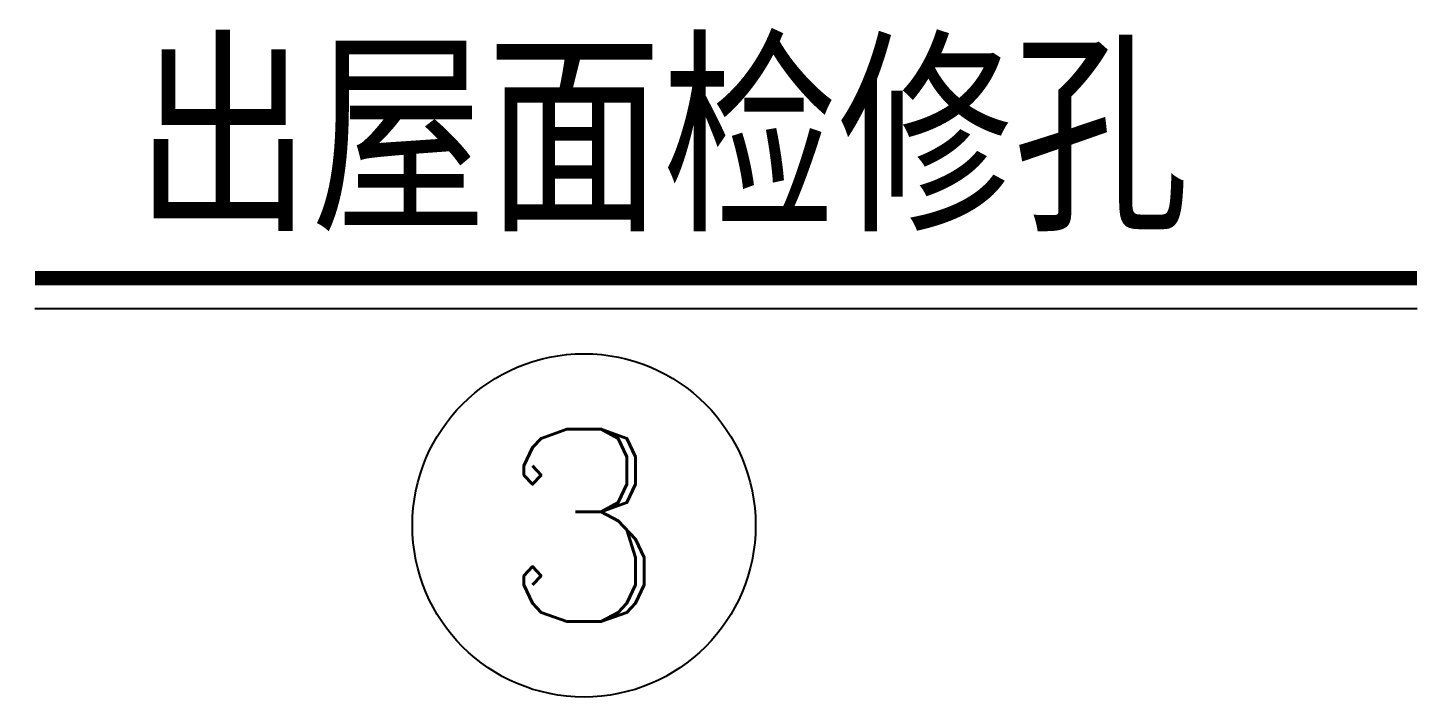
# Model space of a CAD drawing. Extents: x 2506385 to 2810062, y -487803 to -193521.
# Drawn here: x 2745003 to 2750210, y -440532 to -438037 of the extents above; entities that cross this region are included whole.
import ezdxf
from ezdxf.enums import TextEntityAlignment as Align

# ---------------------------------------------------------------- set-up
doc = ezdxf.new("R2010")
doc.units = 0
doc.header["$LTSCALE"] = 1000
doc.header["$MEASUREMENT"] = 0
for name, color, linetype in [('AXIS', 3, 'Continuous'), ('AXIS_TEXT', 7, 'Continuous'), ('DIM_SYMB', 3, 'Continuous'), ('文字', 7, 'Continuous')]:
    doc.layers.add(name, color=color, linetype=linetype)
doc.styles.add('COMPLEX', font='COMPLEX')
doc.styles.add('H1', font='')
doc.styles.get('H1').set_extended_font_data('SimSun')

# ---------------------------------------------------------------- blocks, each defined once
blk = doc.blocks.new('_AXISO')
blk.add_circle((0, 0), 0.5)
at = {"layer": 'AXIS_TEXT', "style": 'COMPLEX', "width": 1.041667}
blk.add_attdef('A', text='', height=0.56, dxfattribs=at).set_placement((-0.25, -0.28), (0.25, -0.28), align=Align.FIT)

msp = doc.modelspace()

# ---------------------------------------------------------------- linework, layer by layer
at = {"layer": 'DIM_SYMB'}
msp.add_line((2745029.7, -439082.9), (2750183.8, -439082.9), dxfattribs=at)
at = {"layer": 'DIM_SYMB', "const_width": 52.5}
msp.add_lwpolyline([(2745029.7, -438970.4), (2750183.8, -438970.4)], dxfattribs=at)

# ---------------------------------------------------------------- block references
at = {"layer": 'AXIS'}
ref = msp.add_blockref('_AXISO', (2747077.2, -439892.2), dxfattribs=dict(at, xscale=1280, yscale=1280, zscale=1280))
ref.add_attrib('A', '3', dxfattribs={"layer": 'AXIS_TEXT', "height": 716.8, "style": 'COMPLEX', "width": 1.339286}).set_placement((2746757.2, -440250.6), (2747397.2, -440250.6), align=Align.FIT)

# ---------------------------------------------------------------- texts
at = {"layer": '文字', "color": 0, "style": 'H1', "width": 0.8}
msp.add_text('出屋面检修孔', height=600, dxfattribs=at).set_placement((2745404.3, -438730.6, 0))

doc.saveas('drawing.dxf')
